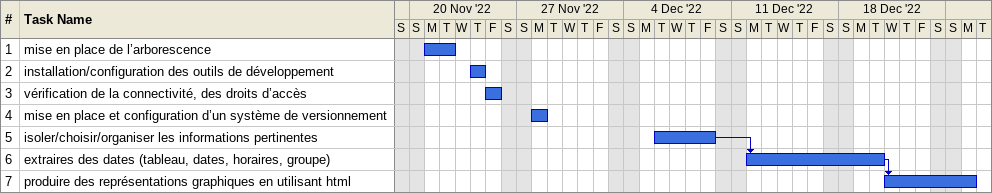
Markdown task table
| ID | Task | Start | Finish | Predecessors |
|---|---|---|---|---|
| 1 | mise en place de l’arborescence | 2022-11-21 | 2022-11-22 |  |
| 2 | installation/configuration des outils de développement | 2022-11-24 | 2022-11-24 |  |
| 3 | vérification de la connectivité, des droits d’accès | 2022-11-25 | 2022-11-25 |  |
| 4 | mise en place et configuration d’un système de versionnement | 2022-11-28 | 2022-11-28 |  |
| 5 | isoler/choisir/organiser les informations pertinentes | 2022-12-06 | 2022-12-09 |  |
| 6 | extraires des dates (tableau, dates, horaires, groupe) | 2022-12-12 | 2022-12-20 | 5 |
| 7 | produire des représentations graphiques en utilisant html | 2022-12-21 | 2022-12-26 | 6 |
